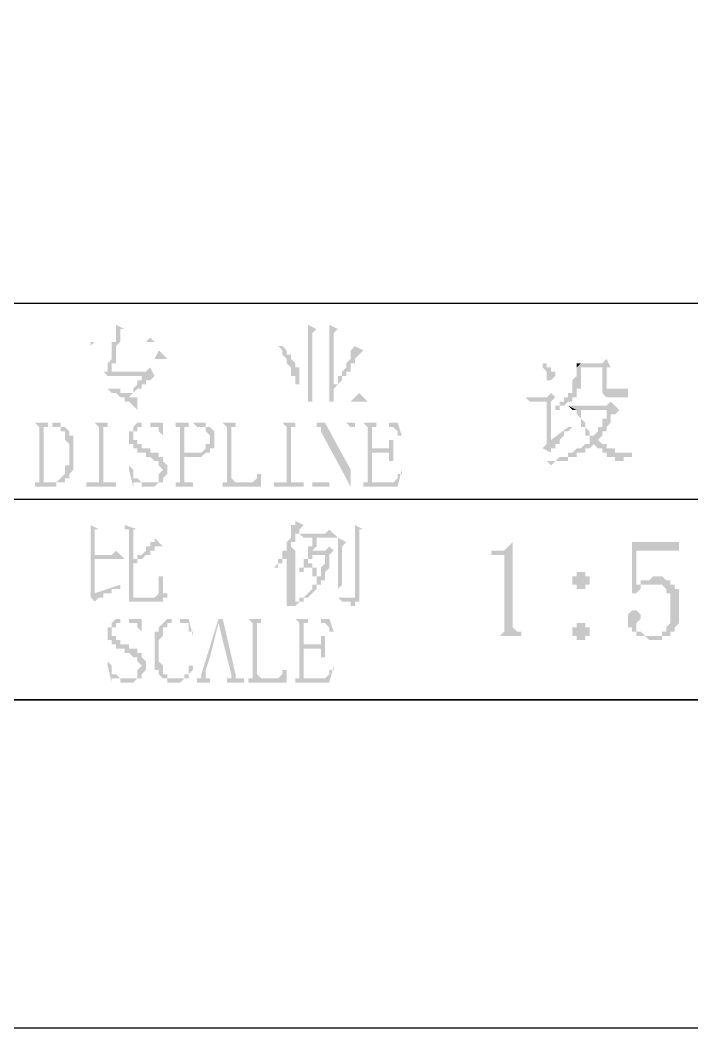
# Model space of a CAD drawing. Extents: x 51 to 246, y 3 to 417.
# Drawn here: x 208.3 to 214.97, y 3.26 to 13.27 of the extents above; entities that cross this region are included whole.
import ezdxf

# ---------------------------------------------------------------- set-up
doc = ezdxf.new("R2010")
doc.units = 0
doc.header["$MEASUREMENT"] = 0
doc.layers.add('_____1', color=160, linetype='Continuous')

msp = doc.modelspace()

# ---------------------------------------------------------------- hatches: boundary and pattern name
at = {"layer": '_____1'}
for points in [[(209.254, 10.244), (209.254, 10.075), (209.211, 10.075), (209.296, 10.075), (209.296, 10.202), (209.338, 10.202)], [(211.159, 10.244), (211.159, 9.482), (211.201, 9.482), (211.201, 10.16), (211.243, 10.202)], [(211.37, 10.244), (211.37, 9.482), (211.413, 9.482), (211.413, 9.609), (211.455, 9.652), (211.413, 9.652), (211.413, 10.16), (211.455, 10.202)], [(209.592, 10.117), (209.55, 10.075), (209, 10.075), (209, 10.033), (209.042, 10.075), (209.635, 10.075)], [(211.624, 10.033), (211.582, 9.99), (211.582, 9.906), (211.54, 9.863), (211.54, 9.821), (211.497, 9.779), (211.497, 9.736), (211.455, 9.736), (211.455, 9.652), (211.413, 9.652), (211.455, 9.652), (211.497, 9.694), (211.497, 9.736), (211.54, 9.736), (211.54, 9.779), (211.582, 9.779), (211.582, 9.863), (211.624, 9.863), (211.624, 9.906), (211.709, 9.99)], [(209.677, 9.99), (209.635, 9.906), (208.873, 9.906), (209.762, 9.906)], [(209.592, 9.821), (209.55, 9.779), (209.127, 9.779), (209.55, 9.736), (209.508, 9.736), (209.508, 9.694), (209.465, 9.694), (209.465, 9.652), (209.423, 9.609), (209.423, 9.567), (209.254, 9.567), (209.296, 9.525), (209.338, 9.525), (209.338, 9.482), (209.381, 9.482), (209.465, 9.398), (209.465, 9.525), (209.381, 9.525), (209.465, 9.609), (209.508, 9.609), (209.508, 9.652), (209.55, 9.652), (209.55, 9.694), (209.592, 9.694), (209.635, 9.736)], [(214.122, 9.906), (214.08, 9.863), (213.868, 9.863), (213.826, 9.821), (213.826, 9.736), (213.783, 9.694), (213.783, 9.567), (213.741, 9.567), (213.741, 9.525), (213.699, 9.525), (213.699, 9.482), (213.656, 9.482), (213.656, 9.44), (213.614, 9.44), (213.614, 9.398), (213.656, 9.398), (213.656, 9.44), (213.699, 9.44), (213.741, 9.482), (213.783, 9.482), (213.783, 9.525), (213.826, 9.525), (213.826, 9.609), (213.868, 9.609), (213.868, 9.821), (214.164, 9.821)], [(213.826, 9.863), (213.826, 9.821), (213.868, 9.863)], [(214.164, 9.821), (214.08, 9.821), (214.08, 9.567), (214.122, 9.525), (214.334, 9.525), (214.334, 9.609), (214.122, 9.609), (214.122, 9.821)], [(209.127, 9.779), (209.169, 9.736), (209.55, 9.736)], [(211.667, 9.567), (211.582, 9.482), (210.82, 9.482), (211.751, 9.482)], [(213.572, 9.567), (213.529, 9.525), (213.318, 9.525), (213.36, 9.482), (213.529, 9.482), (213.614, 9.525)], [(213.614, 9.525), (213.529, 9.482), (213.529, 9.059), (213.487, 9.017), (213.572, 8.974), (213.572, 9.017), (213.614, 9.017), (213.614, 9.059), (213.656, 9.059), (213.656, 9.101), (213.572, 9.101), (213.572, 9.482)], [(214.164, 9.482), (214.122, 9.44), (213.741, 9.44), (213.826, 9.398), (214.122, 9.398), (214.122, 9.313), (214.08, 9.313), (214.08, 9.228), (214.037, 9.228), (214.037, 9.186), (213.995, 9.144), (214.08, 9.144), (214.08, 9.186), (214.122, 9.186), (214.122, 9.228), (214.164, 9.271), (214.164, 9.355), (214.207, 9.355), (214.249, 9.398)], [(213.741, 9.44), (213.783, 9.398), (213.826, 9.398)], [(213.826, 9.398), (213.826, 9.355), (213.868, 9.313), (213.868, 9.228), (213.91, 9.228), (213.91, 9.144), (213.953, 9.144), (213.953, 9.059), (213.91, 9.059), (213.995, 9.059), (214.037, 9.017), (214.08, 9.017), (214.08, 8.974), (214.122, 8.974), (214.122, 8.932), (214.207, 8.932), (214.207, 8.89), (214.291, 8.89), (214.291, 8.932), (214.376, 8.932), (214.376, 8.974), (214.207, 8.974), (214.207, 9.017), (214.122, 9.017), (214.122, 9.059), (214.08, 9.059), (214.037, 9.101), (214.08, 9.144), (213.953, 9.144), (213.953, 9.186), (213.91, 9.228), (213.91, 9.271), (213.868, 9.313), (213.868, 9.398), (214.122, 9.398)], [(208.449, 9.271), (208.492, 9.228), (208.492, 8.678), (208.449, 8.678), (208.576, 8.678), (208.534, 8.678), (208.534, 9.228), (208.576, 9.228), (208.576, 9.271)], [(208.576, 9.271), (208.449, 9.271), (208.619, 9.271), (208.619, 9.228), (208.703, 9.228), (208.703, 9.186), (208.746, 9.186), (208.746, 9.101), (208.788, 9.059), (208.788, 8.847), (208.746, 8.847), (208.746, 8.763), (208.661, 8.678), (208.449, 8.678), (208.449, 8.635), (208.661, 8.635), (208.661, 8.678), (208.746, 8.678), (208.746, 8.72), (208.788, 8.72), (208.788, 8.763), (208.83, 8.805), (208.83, 9.144), (208.788, 9.144), (208.788, 9.186), (208.746, 9.228), (208.703, 9.228), (208.703, 9.271), (208.619, 9.271)], [(209.55, 9.271), (209.465, 9.271), (209.423, 9.228), (209.423, 9.186), (209.381, 9.186), (209.381, 9.059), (209.423, 9.059), (209.423, 9.017), (209.465, 9.017), (209.465, 8.974), (209.55, 8.974), (209.55, 8.932), (209.592, 8.932), (209.635, 8.89), (209.677, 8.89), (209.677, 8.847), (209.719, 8.805), (209.677, 8.763), (209.677, 8.678), (209.465, 8.678), (209.508, 8.678), (209.508, 8.635), (209.635, 8.635), (209.677, 8.678), (209.719, 8.678), (209.719, 8.72), (209.762, 8.763), (209.762, 8.847), (209.719, 8.89), (209.719, 8.932), (209.677, 8.932), (209.677, 8.974), (209.592, 8.974), (209.592, 9.017), (209.508, 9.017), (209.508, 9.059), (209.465, 9.059), (209.465, 9.101), (209.423, 9.101), (209.423, 9.186), (209.465, 9.186), (209.465, 9.228), (209.508, 9.228), (209.508, 9.271), (209.635, 9.271), (209.592, 9.271)], [(209.635, 9.271), (209.55, 9.271), (209.677, 9.271)], [(209.719, 9.271), (209.592, 9.271), (209.592, 9.228), (209.677, 9.228), (209.677, 9.186), (209.719, 9.144)], [(209.846, 9.271), (209.846, 9.228), (209.889, 9.228), (209.889, 8.678), (209.846, 8.678), (209.846, 8.635), (210.016, 8.635), (210.016, 8.678), (209.931, 8.678), (209.931, 8.932), (210.1, 8.932), (210.143, 8.974), (209.931, 8.974), (209.931, 9.228), (209.973, 9.228), (209.973, 9.271), (210.016, 9.271)], [(211.328, 9.271), (211.201, 9.271), (211.243, 9.271), (211.243, 9.228), (211.286, 9.228), (211.286, 9.186), (211.582, 8.635), (211.582, 8.805)], [(211.286, 9.228), (211.286, 8.678), (211.201, 8.678), (211.201, 8.635), (211.37, 8.635), (211.37, 8.678), (211.286, 8.678), (211.286, 9.186)], [(211.709, 9.271), (211.751, 9.228), (211.751, 8.678), (211.709, 8.678), (211.836, 8.678), (211.794, 8.678), (211.794, 8.974), (211.921, 8.974), (211.794, 9.017), (211.794, 9.228), (211.836, 9.228), (211.836, 9.271), (211.921, 9.271)], [(212.048, 9.271), (211.709, 9.271), (211.963, 9.271), (211.963, 9.228), (212.005, 9.228), (212.048, 9.186), (212.048, 9.144), (212.09, 9.144)], [(213.741, 9.228), (213.572, 9.101), (213.656, 9.101), (213.699, 9.144), (213.699, 9.186), (213.741, 9.186), (213.783, 9.228)], [(212.005, 9.101), (211.963, 9.101), (211.963, 9.017), (211.794, 9.017), (211.921, 8.974), (211.963, 8.974), (211.963, 8.89), (212.005, 8.89)], [(213.91, 9.059), (213.868, 9.017), (213.826, 9.017), (213.783, 8.974), (213.741, 8.974), (213.741, 8.932), (213.656, 8.932), (213.614, 8.89), (213.529, 8.89), (213.572, 8.847), (213.614, 8.89), (213.741, 8.89), (213.741, 8.932), (213.826, 8.932), (213.826, 8.974), (213.91, 8.974), (213.91, 9.017), (213.953, 9.017), (213.995, 9.059)], [(209.381, 8.847), (209.381, 8.805), (209.423, 8.635), (209.423, 8.678), (209.55, 8.678), (209.508, 8.678), (209.465, 8.72), (209.423, 8.72), (209.423, 8.805)], [(209, 8.255), (209, 7.535), (209.042, 7.493), (209.084, 7.535), (209.127, 7.535), (209.127, 7.577), (209.169, 7.577), (209.042, 7.577), (209.042, 7.916), (209.338, 7.916), (209.042, 7.958), (209.042, 8.212), (209.084, 8.212)], [(209.338, 8.255), (209.338, 8.212), (209.381, 8.212), (209.381, 7.493), (209.719, 7.493), (209.719, 7.535), (209.762, 7.535), (209.423, 7.535), (209.423, 8.212), (209.465, 8.212)], [(211.032, 8.297), (211.032, 8.255), (210.989, 8.255), (210.989, 8.128), (210.947, 8.085), (210.947, 8.001), (210.905, 8.001), (210.905, 7.916), (210.862, 7.916), (210.862, 7.874), (210.82, 7.831), (210.862, 7.831), (210.862, 7.874), (210.905, 7.874), (210.905, 7.916), (210.947, 7.916), (210.947, 8.001), (211.032, 8.001), (210.989, 8.043), (210.989, 8.085), (211.032, 8.085), (211.032, 8.17), (211.074, 8.17), (211.074, 8.212), (211.116, 8.255)], [(211.37, 8.212), (211.328, 8.17), (211.074, 8.17), (211.116, 8.128), (211.455, 8.128)], [(211.624, 8.255), (211.624, 7.535), (211.54, 7.535), (211.667, 7.535), (211.667, 8.212), (211.709, 8.212)], [(209.635, 8.128), (209.635, 8.085), (209.592, 8.085), (209.592, 8.043), (209.55, 8.043), (209.55, 8.001), (209.508, 7.958), (209.465, 7.958), (209.465, 7.916), (209.423, 7.916), (209.423, 7.874), (209.465, 7.874), (209.465, 7.916), (209.508, 7.916), (209.55, 7.958), (209.592, 7.958), (209.592, 8.001), (209.635, 8.001), (209.635, 8.043), (209.719, 8.043)], [(211.455, 8.128), (211.455, 7.62), (211.497, 7.662), (211.497, 8.043), (211.54, 8.085)], [(211.37, 8.043), (211.328, 8.001), (211.159, 8.001), (211.159, 7.958), (211.328, 7.958), (211.328, 7.874), (211.286, 7.831), (211.286, 7.747), (211.243, 7.747), (211.243, 7.662), (211.201, 7.662), (211.201, 7.62), (211.159, 7.577), (211.116, 7.535), (211.074, 7.535), (211.074, 7.493), (211.032, 7.493), (211.032, 7.45), (211.074, 7.493), (211.116, 7.493), (211.116, 7.535), (211.159, 7.535), (211.201, 7.577), (211.243, 7.62), (211.243, 7.662), (211.286, 7.662), (211.286, 7.704), (211.328, 7.704), (211.328, 7.789), (211.37, 7.831), (211.37, 7.958), (211.413, 8.001)], [(213.191, 8.085), (213.106, 8.001), (212.979, 8.001), (212.979, 7.958), (213.106, 7.958), (213.106, 7.196), (213.064, 7.154), (212.979, 7.154), (213.36, 7.154), (213.275, 7.154), (213.275, 7.196), (213.233, 7.196), (213.191, 7.238)], [(214.842, 8.085), (214.376, 8.085), (214.376, 7.577), (214.418, 7.577), (214.461, 7.62), (214.418, 7.62), (214.418, 8.001), (214.842, 8.001)], [(209.254, 8.001), (209.211, 7.958), (209.042, 7.958), (209.338, 7.916)], [(211.159, 7.958), (211.159, 7.916), (211.116, 7.916), (211.116, 7.831), (211.074, 7.831), (211.074, 7.747), (211.032, 7.747), (211.074, 7.747), (211.074, 7.789), (211.116, 7.789), (211.116, 7.831), (211.159, 7.831), (211.159, 7.916), (211.201, 7.916), (211.201, 7.958), (211.328, 7.958)], [(211.159, 7.874), (211.159, 7.831), (211.201, 7.831), (211.201, 7.747), (211.243, 7.747), (211.243, 7.831), (211.201, 7.831), (211.201, 7.874)], [(209.719, 7.747), (209.677, 7.747), (209.677, 7.577), (209.635, 7.535), (209.465, 7.535), (209.762, 7.535), (209.762, 7.577), (209.719, 7.577), (209.719, 7.704)], [(213.868, 7.789), (213.826, 7.789), (213.826, 7.747), (213.783, 7.747), (213.783, 7.662), (213.826, 7.662), (213.826, 7.62), (213.91, 7.62), (213.91, 7.662), (213.953, 7.662), (213.953, 7.747), (213.91, 7.747), (213.91, 7.789)], [(214.63, 7.747), (214.588, 7.747), (214.545, 7.704), (214.461, 7.704), (214.588, 7.662), (214.672, 7.662), (214.715, 7.62), (214.715, 7.577), (214.757, 7.577), (214.757, 7.281), (214.715, 7.238), (214.715, 7.196), (214.672, 7.196), (214.672, 7.154), (214.461, 7.154), (214.503, 7.154), (214.545, 7.112), (214.672, 7.112), (214.672, 7.154), (214.757, 7.154), (214.757, 7.196), (214.799, 7.196), (214.799, 7.238), (214.842, 7.281), (214.842, 7.62), (214.799, 7.62), (214.799, 7.662), (214.757, 7.662), (214.757, 7.704), (214.715, 7.704), (214.672, 7.747)], [(214.461, 7.704), (214.461, 7.662), (214.418, 7.662), (214.418, 7.62), (214.461, 7.62), (214.461, 7.662), (214.588, 7.662)], [(211.455, 7.535), (211.497, 7.493), (211.582, 7.493), (211.582, 7.45), (211.624, 7.45), (211.624, 7.493), (211.667, 7.493), (211.667, 7.535), (211.497, 7.535)], [(209.338, 7.323), (209.254, 7.323), (209.211, 7.281), (209.211, 7.238), (209.169, 7.238), (209.169, 7.112), (209.211, 7.112), (209.211, 7.069), (209.254, 7.069), (209.254, 7.027), (209.338, 7.027), (209.338, 6.985), (209.381, 6.985), (209.423, 6.942), (209.465, 6.942), (209.465, 6.9), (209.508, 6.858), (209.465, 6.815), (209.465, 6.731), (209.254, 6.731), (209.296, 6.731), (209.296, 6.688), (209.423, 6.688), (209.465, 6.731), (209.508, 6.731), (209.508, 6.773), (209.55, 6.815), (209.55, 6.9), (209.508, 6.942), (209.508, 6.985), (209.465, 6.985), (209.465, 7.027), (209.381, 7.027), (209.381, 7.069), (209.296, 7.069), (209.296, 7.112), (209.254, 7.112), (209.254, 7.154), (209.211, 7.154), (209.211, 7.238), (209.254, 7.238), (209.254, 7.281), (209.296, 7.281), (209.296, 7.323), (209.423, 7.323), (209.381, 7.323)], [(209.423, 7.323), (209.338, 7.323), (209.465, 7.323)], [(209.508, 7.323), (209.381, 7.323), (209.381, 7.281), (209.465, 7.281), (209.465, 7.238), (209.508, 7.196)], [(209.762, 7.323), (209.677, 7.238), (209.677, 7.196), (209.635, 7.196), (209.635, 6.815), (209.677, 6.815), (209.677, 6.773), (209.719, 6.731), (209.846, 6.731), (209.762, 6.731), (209.762, 6.773), (209.719, 6.773), (209.719, 6.858), (209.677, 6.9), (209.677, 7.112), (209.719, 7.154), (209.719, 7.238), (209.762, 7.238), (209.762, 7.281), (209.804, 7.281), (209.804, 7.323), (209.846, 7.323)], [(209.973, 7.323), (209.762, 7.323), (209.889, 7.323), (209.889, 7.281), (209.973, 7.281), (209.973, 7.196), (210.016, 7.196), (210.016, 7.154)], [(209.846, 7.323), (209.762, 7.323), (209.973, 7.323), (209.889, 7.323)], [(210.27, 7.323), (210.1, 6.773), (210.1, 6.731), (210.058, 6.731), (210.058, 6.688), (210.185, 6.688), (210.185, 6.731), (210.143, 6.731), (210.143, 6.815), (210.185, 6.942), (210.354, 6.942), (210.185, 6.942), (210.27, 7.281)], [(210.312, 7.323), (210.27, 7.323), (210.27, 7.281), (210.354, 6.942), (210.185, 6.942), (210.354, 6.942), (210.397, 6.773), (210.397, 6.731), (210.354, 6.731), (210.354, 6.688), (210.524, 6.688), (210.524, 6.731), (210.439, 6.731), (210.439, 6.773)], [(211.032, 7.323), (211.074, 7.281), (211.074, 6.731), (211.032, 6.731), (211.159, 6.731), (211.116, 6.731), (211.116, 7.027), (211.243, 7.027), (211.116, 7.069), (211.116, 7.281), (211.159, 7.281), (211.159, 7.323), (211.243, 7.323)], [(211.37, 7.323), (211.032, 7.323), (211.286, 7.323), (211.286, 7.281), (211.328, 7.281), (211.37, 7.238), (211.37, 7.196), (211.413, 7.196)], [(214.376, 7.408), (214.334, 7.366), (214.334, 7.238), (214.376, 7.238), (214.376, 7.196), (214.418, 7.196), (214.418, 7.154), (214.588, 7.154), (214.503, 7.154), (214.461, 7.196), (214.418, 7.196), (214.418, 7.281), (214.461, 7.323), (214.461, 7.366), (214.418, 7.408)], [(213.868, 7.281), (213.826, 7.281), (213.826, 7.238), (213.783, 7.238), (213.783, 7.154), (213.826, 7.154), (213.826, 7.112), (213.91, 7.112), (213.91, 7.154), (213.953, 7.154), (213.953, 7.238), (213.91, 7.238), (213.91, 7.281)], [(211.328, 7.154), (211.286, 7.154), (211.286, 7.069), (211.116, 7.069), (211.243, 7.027), (211.286, 7.027), (211.286, 6.942), (211.328, 6.942)], [(209.169, 6.9), (209.169, 6.858), (209.211, 6.688), (209.211, 6.731), (209.338, 6.731), (209.296, 6.731), (209.254, 6.773), (209.211, 6.773), (209.211, 6.858)], [(210.016, 6.9), (210.016, 6.858), (209.973, 6.858), (209.973, 6.773), (209.931, 6.773), (209.931, 6.731), (209.719, 6.731), (209.762, 6.731), (209.762, 6.688), (209.889, 6.688), (209.931, 6.731), (209.973, 6.731), (209.973, 6.773), (210.016, 6.815), (210.016, 6.858)]]:
    msp.add_hatch(color=7, dxfattribs=at).paths.add_polyline_path(points, is_closed=False)
for points in [[(209.296, 10.075), (209.211, 10.075), (209.211, 9.906), (209.254, 9.906), (209.254, 10.033)], [(210.905, 10.033), (210.862, 10.033), (210.905, 9.99), (210.905, 9.948), (210.947, 9.906), (210.947, 9.863), (210.989, 9.821), (210.989, 9.736), (211.032, 9.736), (211.032, 9.652), (211.074, 9.652), (211.074, 9.821), (211.032, 9.821), (211.032, 9.863), (210.989, 9.906), (210.989, 9.948), (210.947, 9.948), (210.947, 9.99)], [(209.254, 9.906), (209.211, 9.906), (209.169, 9.863), (209.169, 9.779), (209.127, 9.779), (209.211, 9.779), (209.211, 9.863), (209.254, 9.863)], [(213.487, 9.863), (213.445, 9.863), (213.487, 9.863), (213.487, 9.821), (213.529, 9.779), (213.529, 9.694), (213.572, 9.694), (213.614, 9.736), (213.614, 9.779), (213.572, 9.779), (213.572, 9.821), (213.529, 9.821), (213.529, 9.863)], [(209.169, 9.609), (209.211, 9.567), (209.381, 9.567), (209.296, 9.567), (209.296, 9.609)], [(214.291, 9.609), (214.207, 9.609), (214.334, 9.609)], [(209.254, 9.271), (208.957, 9.271), (209.042, 9.271), (209.084, 9.228), (209.084, 8.678), (208.957, 8.678), (208.957, 8.635), (209.254, 8.635), (209.254, 8.678), (209.127, 8.678), (209.127, 9.228), (209.169, 9.228), (209.169, 9.271)], [(210.058, 9.271), (209.846, 9.271), (210.016, 9.271), (210.058, 9.228), (210.143, 9.228), (210.143, 9.186), (210.185, 9.144), (210.185, 9.059), (210.143, 9.059), (210.143, 9.017), (210.1, 8.974), (209.931, 8.974), (210.185, 8.974), (210.185, 9.017), (210.227, 9.017), (210.227, 9.186), (210.185, 9.228), (210.143, 9.228), (210.143, 9.271)], [(210.481, 9.271), (210.312, 9.271), (210.354, 9.228), (210.354, 8.678), (210.312, 8.678), (210.439, 8.678), (210.397, 8.72), (210.397, 9.228), (210.439, 9.228), (210.439, 9.271)], [(211.116, 9.271), (210.82, 9.271), (210.905, 9.271), (210.947, 9.228), (210.947, 8.678), (210.82, 8.678), (210.82, 8.635), (211.116, 8.635), (211.116, 8.678), (210.989, 8.678), (210.989, 9.228), (211.032, 9.228), (211.032, 9.271)], [(211.667, 9.271), (211.497, 9.271), (211.54, 9.271), (211.582, 9.228), (211.582, 8.635), (211.582, 9.228), (211.624, 9.228), (211.624, 9.271)], [(210.693, 8.805), (210.693, 8.763), (210.651, 8.763), (210.651, 8.72), (210.608, 8.678), (210.312, 8.678), (210.312, 8.635), (210.693, 8.635)], [(212.09, 8.805), (212.09, 8.763), (212.048, 8.763), (212.048, 8.72), (212.005, 8.678), (211.709, 8.678), (211.709, 8.635), (212.048, 8.635)], [(209.55, 8.678), (209.465, 8.678), (209.592, 8.678)], [(211.243, 8.128), (211.201, 8.128), (211.201, 8.043), (211.159, 8.043), (211.159, 8.001), (211.201, 8.001), (211.243, 8.043)], [(210.947, 7.45), (211.032, 7.45), (211.032, 8.001), (210.947, 8.001)], [(209.296, 7.662), (209.042, 7.577), (209.211, 7.577), (209.211, 7.62), (209.296, 7.62)], [(210.735, 7.323), (210.566, 7.323), (210.608, 7.281), (210.608, 6.731), (210.566, 6.731), (210.693, 6.731), (210.651, 6.773), (210.651, 7.281), (210.693, 7.281), (210.693, 7.323)], [(210.947, 6.858), (210.947, 6.815), (210.905, 6.815), (210.905, 6.773), (210.862, 6.731), (210.566, 6.731), (210.566, 6.688), (210.947, 6.688)], [(211.413, 6.858), (211.413, 6.815), (211.37, 6.815), (211.37, 6.773), (211.328, 6.731), (211.032, 6.731), (211.032, 6.688), (211.37, 6.688)], [(209.338, 6.731), (209.254, 6.731), (209.381, 6.731)]]:
    msp.add_hatch(color=7, dxfattribs=at).paths.add_polyline_path(points)

# ---------------------------------------------------------------- linework, layer by layer
at = {"layer": '_____1', "color": 7}
for p, q in [((242.612, 10.456), (196.681, 10.456)), ((242.612, 8.509), (196.681, 8.509)), ((51.012, 3.259), (245.872, 3.259))]:
    msp.add_line(p, q, dxfattribs=at)
for points in [[(242.612, 6.519), (59.182, 6.519), (59.182, 413.766)], [(242.612, 6.519), (183.557, 6.519), (242.612, 6.519), (183.557, 6.519)]]:
    msp.add_lwpolyline(points, dxfattribs=at)

doc.saveas('drawing.dxf')
